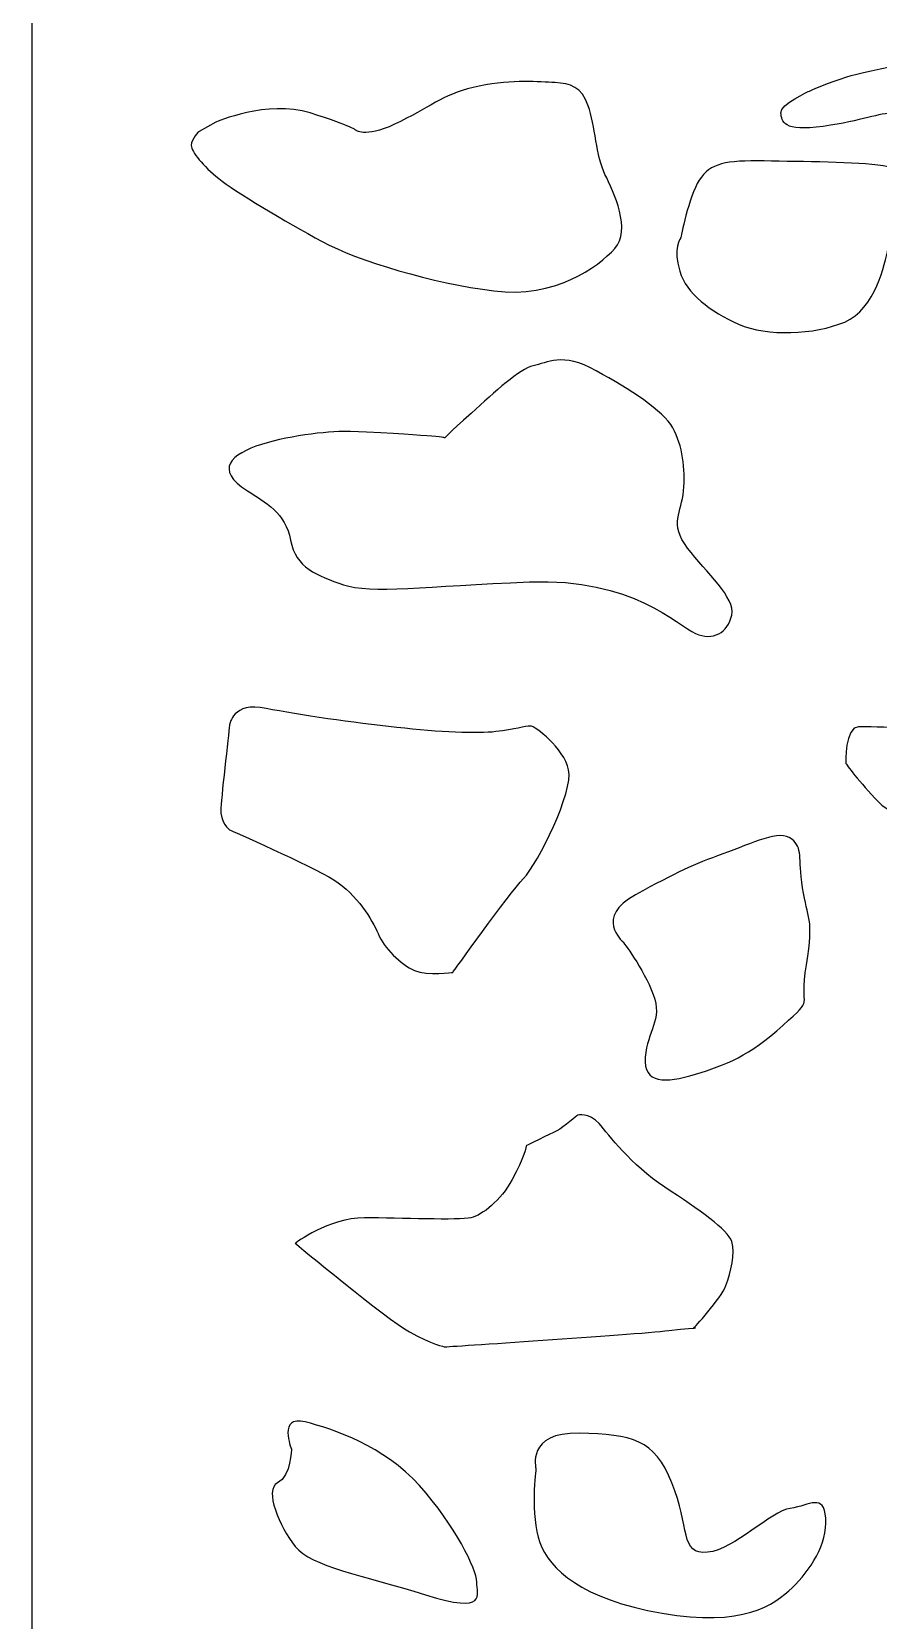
# Model space of a CAD drawing. Header units: centimetres. Extents: x -1.66 to 1.66, y -4.26 to 4.26.
# Drawn here: x -1.659 to -0.921, y 2.026 to 3.409 of the extents above; entities that cross this region are included whole.
import ezdxf

# ---------------------------------------------------------------- set-up
doc = ezdxf.new("R2010")
doc.units = ezdxf.units.CM
doc.header["$MEASUREMENT"] = 0
doc.layers.add('Layer 1', color=7, linetype='Continuous')

msp = doc.modelspace()

# ---------------------------------------------------------------- linework, layer by layer
at = {"layer": 'Layer 1', "color": 142}
for points, knots in [([(-1.65854, 4.26053), (-1.65854, 4.26053), (1.65855, 4.26053), (1.65855, 4.26053), (1.65855, 4.26053), (1.65855, 4.26053), (1.65855, -4.26054), (1.65855, -4.26054), (1.65855, -4.26054), (1.65855, -4.26054), (-1.65854, -4.26054), (-1.65854, -4.26054), (-1.65854, -4.26054), (-1.65854, -4.26054), (-1.65854, 4.26053), (-1.65854, 4.26053)], [0, 0, 0, 0, 0.2, 0.2, 0.2, 0.2, 0.4, 0.4, 0.4, 0.4, 0.6, 0.6, 0.6, 0.6, 1, 1, 1, 1]), ([(-0.98087, 3.35775), (-0.98087, 3.35775), (-1.00656, 3.34606), (-1.00571, 3.33868), (-1.00571, 3.33868), (-1.00485, 3.3313), (-1.004, 3.32207), (-0.96888, 3.32699), (-0.96888, 3.32699), (-0.93378, 3.33191), (-0.92093, 3.33868), (-0.90638, 3.33868), (-0.90638, 3.33868), (-0.89182, 3.33868), (-0.86185, 3.34299), (-0.83788, 3.31961), (-0.83788, 3.31961), (-0.8139, 3.29623), (-0.79421, 3.26055), (-0.74112, 3.24025), (-0.74112, 3.24025), (-0.68803, 3.21995), (-0.65207, 3.20518), (-0.62809, 3.20149), (-0.62809, 3.20149), (-0.60412, 3.1978), (-0.58271, 3.18981), (-0.5673, 3.21195), (-0.5673, 3.21195), (-0.55189, 3.2341), (-0.54504, 3.25809), (-0.55617, 3.28146), (-0.55617, 3.28146), (-0.5673, 3.30484), (-0.59299, 3.3233), (-0.59299, 3.3233), (-0.59299, 3.3233), (-0.59299, 3.3233), (-0.60754, 3.3313), (-0.61354, 3.31654), (-0.61354, 3.31654), (-0.61953, 3.30177), (-0.60155, 3.27224), (-0.62809, 3.27224), (-0.62809, 3.27224), (-0.65464, 3.27224), (-0.70601, 3.26424), (-0.71972, 3.29992), (-0.71972, 3.29992), (-0.73341, 3.3356), (-0.72914, 3.38236), (-0.72914, 3.38236), (-0.72914, 3.38236), (-0.72914, 3.38236), (-0.72143, 3.40574), (-0.79421, 3.39712), (-0.79421, 3.39712), (-0.86699, 3.38851), (-0.93036, 3.37559), (-0.94834, 3.37005), (-0.94834, 3.37005), (-0.96631, 3.36452), (-0.98087, 3.35775), (-0.98087, 3.35775)], [0, 0, 0, 0, 0.0588235, 0.0588235, 0.0588235, 0.0588235, 0.1176471, 0.1176471, 0.1176471, 0.1176471, 0.1764706, 0.1764706, 0.1764706, 0.1764706, 0.2352941, 0.2352941, 0.2352941, 0.2352941, 0.2941176, 0.2941176, 0.2941176, 0.2941176, 0.3529412, 0.3529412, 0.3529412, 0.3529412, 0.4117647, 0.4117647, 0.4117647, 0.4117647, 0.4705882, 0.4705882, 0.4705882, 0.4705882, 0.5294118, 0.5294118, 0.5294118, 0.5294118, 0.5882353, 0.5882353, 0.5882353, 0.5882353, 0.6470588, 0.6470588, 0.6470588, 0.6470588, 0.7058824, 0.7058824, 0.7058824, 0.7058824, 0.7647059, 0.7647059, 0.7647059, 0.7647059, 0.8235294, 0.8235294, 0.8235294, 0.8235294, 0.8823529, 0.8823529, 0.8823529, 0.8823529, 1, 1, 1, 1]), ([(-1.49806, 3.33068), (-1.49806, 3.33068), (-1.45353, 3.35037), (-1.41586, 3.33868), (-1.41586, 3.33868), (-1.37818, 3.32699), (-1.37561, 3.3233), (-1.37561, 3.3233), (-1.37561, 3.3233), (-1.37561, 3.3233), (-1.36619, 3.31654), (-1.33708, 3.3313), (-1.33708, 3.3313), (-1.30797, 3.34606), (-1.29855, 3.35591), (-1.26858, 3.36206), (-1.26858, 3.36206), (-1.23861, 3.36821), (-1.21635, 3.36575), (-1.20265, 3.36513), (-1.20265, 3.36513), (-1.18895, 3.36452), (-1.17953, 3.36144), (-1.17353, 3.34483), (-1.17353, 3.34483), (-1.16754, 3.32822), (-1.16668, 3.30054), (-1.15898, 3.28516), (-1.15898, 3.28516), (-1.15127, 3.26978), (-1.13586, 3.23656), (-1.15042, 3.22057), (-1.15042, 3.22057), (-1.16497, 3.20457), (-1.20265, 3.17688), (-1.25573, 3.18365), (-1.25573, 3.18365), (-1.30882, 3.19042), (-1.3739, 3.20949), (-1.40558, 3.22671), (-1.40558, 3.22671), (-1.43726, 3.24394), (-1.4818, 3.27038), (-1.49549, 3.28146), (-1.49549, 3.28146), (-1.50918, 3.29255), (-1.51955, 3.30462), (-1.51955, 3.31042), (-1.51955, 3.31042), (-1.51955, 3.31622), (-1.51274, 3.32264), (-1.51274, 3.32264), (-1.51274, 3.32264), (-1.51274, 3.32264), (-1.49806, 3.33068), (-1.49806, 3.33068)], [0, 0, 0, 0, 0.0666667, 0.0666667, 0.0666667, 0.0666667, 0.1333333, 0.1333333, 0.1333333, 0.1333333, 0.2, 0.2, 0.2, 0.2, 0.2666667, 0.2666667, 0.2666667, 0.2666667, 0.3333333, 0.3333333, 0.3333333, 0.3333333, 0.4, 0.4, 0.4, 0.4, 0.4666667, 0.4666667, 0.4666667, 0.4666667, 0.5333333, 0.5333333, 0.5333333, 0.5333333, 0.6, 0.6, 0.6, 0.6, 0.6666667, 0.6666667, 0.6666667, 0.6666667, 0.7333333, 0.7333333, 0.7333333, 0.7333333, 0.8, 0.8, 0.8, 0.8, 0.8666667, 0.8666667, 0.8666667, 0.8666667, 1, 1, 1, 1]), ([(-1.09304, 3.22979), (-1.09304, 3.22979), (-1.08619, 3.26547), (-1.07678, 3.28024), (-1.07678, 3.28024), (-1.06735, 3.295), (-1.05366, 3.29746), (-1.02026, 3.29685), (-1.02026, 3.29685), (-0.98687, 3.29623), (-0.93978, 3.29623), (-0.91665, 3.29254), (-0.91665, 3.29254), (-0.89353, 3.28885), (-0.86528, 3.27655), (-0.85243, 3.25686), (-0.85243, 3.25686), (-0.83959, 3.23717), (-0.82418, 3.22241), (-0.83617, 3.21749), (-0.83617, 3.21749), (-0.84816, 3.21257), (-0.85072, 3.21072), (-0.87042, 3.21933), (-0.87042, 3.21933), (-0.89011, 3.22795), (-0.9098, 3.23164), (-0.91238, 3.21995), (-0.91238, 3.21995), (-0.91494, 3.20826), (-0.92351, 3.16766), (-0.95005, 3.15658), (-0.95005, 3.15658), (-0.9766, 3.14551), (-1.01769, 3.14367), (-1.04252, 3.15474), (-1.04252, 3.15474), (-1.06735, 3.16581), (-1.08791, 3.18119), (-1.0939, 3.20088), (-1.0939, 3.20088), (-1.09989, 3.22057), (-1.09304, 3.22979), (-1.09304, 3.22979)], [0, 0, 0, 0, 0.0833333, 0.0833333, 0.0833333, 0.0833333, 0.1666667, 0.1666667, 0.1666667, 0.1666667, 0.25, 0.25, 0.25, 0.25, 0.3333333, 0.3333333, 0.3333333, 0.3333333, 0.4166667, 0.4166667, 0.4166667, 0.4166667, 0.5, 0.5, 0.5, 0.5, 0.5833333, 0.5833333, 0.5833333, 0.5833333, 0.6666667, 0.6666667, 0.6666667, 0.6666667, 0.75, 0.75, 0.75, 0.75, 0.8333333, 0.8333333, 0.8333333, 0.8333333, 1, 1, 1, 1]), ([(-1.38075, 3.06123), (-1.30112, 3.05754), (-1.29855, 3.05569), (-1.29855, 3.05569), (-1.29855, 3.05569), (-1.29855, 3.05569), (-1.29598, 3.05877), (-1.27543, 3.07723), (-1.27543, 3.07723), (-1.25488, 3.09568), (-1.23347, 3.11598), (-1.22148, 3.11844), (-1.22148, 3.11844), (-1.2095, 3.1209), (-1.19665, 3.13075), (-1.16668, 3.11414), (-1.16668, 3.11414), (-1.13671, 3.09753), (-1.10846, 3.07968), (-1.09989, 3.06431), (-1.09989, 3.06431), (-1.09133, 3.04893), (-1.08876, 3.02863), (-1.09048, 3.00955), (-1.09048, 3.00955), (-1.09219, 2.99048), (-1.10332, 2.98126), (-1.08705, 2.95972), (-1.08705, 2.95972), (-1.07078, 2.93819), (-1.04509, 2.91666), (-1.04852, 2.90128), (-1.04852, 2.90128), (-1.05194, 2.8859), (-1.06479, 2.87852), (-1.0802, 2.88529), (-1.0802, 2.88529), (-1.09561, 2.89206), (-1.135, 2.93389), (-1.22491, 2.9302), (-1.22491, 2.9302), (-1.31482, 2.9265), (-1.36362, 2.91974), (-1.38675, 2.92773), (-1.38675, 2.92773), (-1.40986, 2.93573), (-1.4287, 2.9425), (-1.43298, 2.96649), (-1.43298, 2.96649), (-1.43726, 2.99048), (-1.45524, 2.99971), (-1.47066, 3.00955), (-1.47066, 3.00955), (-1.5294, 3.04708), (-1.4093, 3.06255), (-1.38075, 3.06123)], [0, 0, 0, 0, 0.0666667, 0.0666667, 0.0666667, 0.0666667, 0.1333333, 0.1333333, 0.1333333, 0.1333333, 0.2, 0.2, 0.2, 0.2, 0.2666667, 0.2666667, 0.2666667, 0.2666667, 0.3333333, 0.3333333, 0.3333333, 0.3333333, 0.4, 0.4, 0.4, 0.4, 0.4666667, 0.4666667, 0.4666667, 0.4666667, 0.5333333, 0.5333333, 0.5333333, 0.5333333, 0.6, 0.6, 0.6, 0.6, 0.6666667, 0.6666667, 0.6666667, 0.6666667, 0.7333333, 0.7333333, 0.7333333, 0.7333333, 0.8, 0.8, 0.8, 0.8, 0.8666667, 0.8666667, 0.8666667, 0.8666667, 1, 1, 1, 1]), ([(-0.94919, 2.77209), (-0.94919, 2.77209), (-0.95005, 2.80408), (-0.93806, 2.80408), (-0.93806, 2.80408), (-0.92607, 2.80408), (-0.86784, 2.80285), (-0.85158, 2.79731), (-0.85158, 2.79731), (-0.83531, 2.79178), (-0.82332, 2.79916), (-0.8139, 2.81454), (-0.8139, 2.81454), (-0.80449, 2.82992), (-0.80705, 2.84653), (-0.76938, 2.85268), (-0.76938, 2.85268), (-0.7317, 2.85883), (-0.69916, 2.8533), (-0.69317, 2.8533), (-0.69317, 2.8533), (-0.68718, 2.8533), (-0.66234, 2.84838), (-0.64779, 2.84038), (-0.64779, 2.84038), (-0.63323, 2.83238), (-0.62638, 2.81393), (-0.63152, 2.80039), (-0.63152, 2.80039), (-0.63665, 2.78686), (-0.74283, 2.73026), (-0.75739, 2.72288), (-0.75739, 2.72288), (-0.77194, 2.71549), (-0.80705, 2.70319), (-0.83874, 2.70996), (-0.83874, 2.70996), (-0.87042, 2.71673), (-0.90467, 2.72226), (-0.92093, 2.73887), (-0.92093, 2.73887), (-0.93721, 2.75548), (-0.94919, 2.77209), (-0.94919, 2.77209)], [0, 0, 0, 0, 0.0833333, 0.0833333, 0.0833333, 0.0833333, 0.1666667, 0.1666667, 0.1666667, 0.1666667, 0.25, 0.25, 0.25, 0.25, 0.3333333, 0.3333333, 0.3333333, 0.3333333, 0.4166667, 0.4166667, 0.4166667, 0.4166667, 0.5, 0.5, 0.5, 0.5, 0.5833333, 0.5833333, 0.5833333, 0.5833333, 0.6666667, 0.6666667, 0.6666667, 0.6666667, 0.75, 0.75, 0.75, 0.75, 0.8333333, 0.8333333, 0.8333333, 0.8333333, 1, 1, 1, 1]), ([(-1.48607, 2.80593), (-1.48607, 2.80593), (-1.4835, 2.82623), (-1.45439, 2.82008), (-1.45439, 2.82008), (-1.42527, 2.81393), (-1.37818, 2.80777), (-1.34051, 2.80347), (-1.34051, 2.80347), (-1.30283, 2.79916), (-1.27029, 2.79793), (-1.25402, 2.79978), (-1.25402, 2.79978), (-1.23775, 2.80162), (-1.22833, 2.8047), (-1.22405, 2.8047), (-1.22405, 2.8047), (-1.21977, 2.8047), (-1.19494, 2.78563), (-1.19066, 2.76656), (-1.19066, 2.76656), (-1.18638, 2.74749), (-1.2172, 2.68535), (-1.23004, 2.67182), (-1.23004, 2.67182), (-1.24289, 2.65828), (-1.2917, 2.59), (-1.2917, 2.59), (-1.2917, 2.59), (-1.2917, 2.59), (-1.3131, 2.58692), (-1.32509, 2.59184), (-1.32509, 2.59184), (-1.33708, 2.59677), (-1.35164, 2.61153), (-1.35677, 2.62383), (-1.35677, 2.62383), (-1.36191, 2.63614), (-1.37475, 2.65767), (-1.39531, 2.67059), (-1.39531, 2.67059), (-1.41586, 2.6835), (-1.48607, 2.71426), (-1.48607, 2.71426), (-1.48607, 2.71426), (-1.48607, 2.71426), (-1.49463, 2.72042), (-1.49377, 2.73334), (-1.49377, 2.73334), (-1.49292, 2.74625), (-1.48607, 2.80593), (-1.48607, 2.80593)], [0, 0, 0, 0, 0.0714286, 0.0714286, 0.0714286, 0.0714286, 0.1428571, 0.1428571, 0.1428571, 0.1428571, 0.2142857, 0.2142857, 0.2142857, 0.2142857, 0.2857143, 0.2857143, 0.2857143, 0.2857143, 0.3571429, 0.3571429, 0.3571429, 0.3571429, 0.4285714, 0.4285714, 0.4285714, 0.4285714, 0.5, 0.5, 0.5, 0.5, 0.5714286, 0.5714286, 0.5714286, 0.5714286, 0.6428571, 0.6428571, 0.6428571, 0.6428571, 0.7142857, 0.7142857, 0.7142857, 0.7142857, 0.7857143, 0.7857143, 0.7857143, 0.7857143, 0.8571429, 0.8571429, 0.8571429, 0.8571429, 1, 1, 1, 1]), ([(-1.14356, 2.61707), (-1.14356, 2.61707), (-1.1684, 2.63798), (-1.13243, 2.65767), (-1.13243, 2.65767), (-1.09647, 2.67736), (-1.08191, 2.68412), (-1.05622, 2.69335), (-1.05622, 2.69335), (-1.03054, 2.70258), (-1.00656, 2.71488), (-0.99629, 2.70627), (-0.99629, 2.70627), (-0.98601, 2.69766), (-0.99115, 2.6915), (-0.98687, 2.66382), (-0.98687, 2.66382), (-0.98259, 2.63614), (-0.9766, 2.6386), (-0.98345, 2.59677), (-0.98345, 2.59677), (-0.99029, 2.55493), (-0.97488, 2.57031), (-1.004, 2.54386), (-1.004, 2.54386), (-1.03311, 2.51741), (-1.05366, 2.50941), (-1.0802, 2.50141), (-1.0802, 2.50141), (-1.10675, 2.49341), (-1.12558, 2.4928), (-1.12387, 2.51618), (-1.12387, 2.51618), (-1.12216, 2.53955), (-1.10846, 2.54817), (-1.11702, 2.57092), (-1.11702, 2.57092), (-1.12558, 2.59369), (-1.14356, 2.61707), (-1.14356, 2.61707)], [0, 0, 0, 0, 0.0909091, 0.0909091, 0.0909091, 0.0909091, 0.1818182, 0.1818182, 0.1818182, 0.1818182, 0.2727273, 0.2727273, 0.2727273, 0.2727273, 0.3636364, 0.3636364, 0.3636364, 0.3636364, 0.4545455, 0.4545455, 0.4545455, 0.4545455, 0.5454545, 0.5454545, 0.5454545, 0.5454545, 0.6363636, 0.6363636, 0.6363636, 0.6363636, 0.7272727, 0.7272727, 0.7272727, 0.7272727, 0.8181818, 0.8181818, 0.8181818, 0.8181818, 1, 1, 1, 1]), ([(-1.42884, 2.35413), (-1.42884, 2.35413), (-1.39963, 2.37635), (-1.36869, 2.37635), (-1.36869, 2.37635), (-1.33776, 2.37635), (-1.28621, 2.37388), (-1.2759, 2.37635), (-1.2759, 2.37635), (-1.26559, 2.37882), (-1.25012, 2.39116), (-1.23981, 2.40968), (-1.23981, 2.40968), (-1.2295, 2.4282), (-1.22748, 2.43928), (-1.22748, 2.43928), (-1.22748, 2.43928), (-1.22748, 2.43928), (-1.20692, 2.44912), (-1.20093, 2.45219), (-1.20093, 2.45219), (-1.19494, 2.45527), (-1.18295, 2.46573), (-1.18295, 2.46573), (-1.18295, 2.46573), (-1.18295, 2.46573), (-1.17268, 2.46819), (-1.16411, 2.45835), (-1.16411, 2.45835), (-1.15555, 2.4485), (-1.13671, 2.42267), (-1.10675, 2.40298), (-1.10675, 2.40298), (-1.07678, 2.3833), (-1.05194, 2.36607), (-1.04852, 2.35561), (-1.04852, 2.35561), (-1.04509, 2.34515), (-1.04938, 2.32916), (-1.05366, 2.31747), (-1.05366, 2.31747), (-1.05794, 2.30578), (-1.08191, 2.27994), (-1.08191, 2.27994), (-1.08191, 2.27994), (-1.08191, 2.27994), (-1.07078, 2.28179), (-1.10332, 2.2781), (-1.10332, 2.2781), (-1.13586, 2.27441), (-1.29855, 2.26395), (-1.29855, 2.26395), (-1.29855, 2.26395), (-1.29855, 2.26395), (-1.30968, 2.2658), (-1.32937, 2.27687), (-1.32937, 2.27687), (-1.34907, 2.28794), (-1.42884, 2.35413), (-1.42884, 2.35413)], [0, 0, 0, 0, 0.0625, 0.0625, 0.0625, 0.0625, 0.125, 0.125, 0.125, 0.125, 0.1875, 0.1875, 0.1875, 0.1875, 0.25, 0.25, 0.25, 0.25, 0.3125, 0.3125, 0.3125, 0.3125, 0.375, 0.375, 0.375, 0.375, 0.4375, 0.4375, 0.4375, 0.4375, 0.5, 0.5, 0.5, 0.5, 0.5625, 0.5625, 0.5625, 0.5625, 0.625, 0.625, 0.625, 0.625, 0.6875, 0.6875, 0.6875, 0.6875, 0.75, 0.75, 0.75, 0.75, 0.8125, 0.8125, 0.8125, 0.8125, 0.875, 0.875, 0.875, 0.875, 1, 1, 1, 1]), ([(-1.43228, 2.1751), (-1.43228, 2.1751), (-1.44431, 2.20474), (-1.42025, 2.19857), (-1.42025, 2.19857), (-1.39619, 2.19239), (-1.35151, 2.17758), (-1.32058, 2.14301), (-1.32058, 2.14301), (-1.28964, 2.10844), (-1.27075, 2.07016), (-1.27075, 2.05905), (-1.27075, 2.05905), (-1.27075, 2.04794), (-1.26044, 2.03066), (-1.31542, 2.04794), (-1.31542, 2.04794), (-1.37041, 2.06523), (-1.4151, 2.07264), (-1.42884, 2.08992), (-1.42884, 2.08992), (-1.44259, 2.1072), (-1.45634, 2.1393), (-1.44431, 2.14548), (-1.44431, 2.14548), (-1.43228, 2.15165), (-1.43228, 2.1751), (-1.43228, 2.1751)], [0, 0, 0, 0, 0.125, 0.125, 0.125, 0.125, 0.25, 0.25, 0.25, 0.25, 0.375, 0.375, 0.375, 0.375, 0.5, 0.5, 0.5, 0.5, 0.625, 0.625, 0.625, 0.625, 0.75, 0.75, 0.75, 0.75, 1, 1, 1, 1]), ([(-1.21919, 2.15782), (-1.21919, 2.15782), (-1.22778, 2.18992), (-1.18139, 2.18869), (-1.18139, 2.18869), (-1.13499, 2.18745), (-1.11609, 2.18375), (-1.10062, 2.14548), (-1.10062, 2.14548), (-1.08516, 2.1072), (-1.09375, 2.08251), (-1.06969, 2.08498), (-1.06969, 2.08498), (-1.04563, 2.08745), (-1.0147, 2.12078), (-0.99752, 2.12325), (-0.99752, 2.12325), (-0.98033, 2.12572), (-0.9683, 2.13684), (-0.96658, 2.11461), (-0.96658, 2.11461), (-0.96486, 2.09239), (-0.98033, 2.06893), (-0.9958, 2.05411), (-0.9958, 2.05411), (-1.01126, 2.0393), (-1.03876, 2.01954), (-1.10921, 2.03189), (-1.10921, 2.03189), (-1.17967, 2.04424), (-1.20716, 2.07016), (-1.21576, 2.09362), (-1.21576, 2.09362), (-1.22435, 2.11708), (-1.21919, 2.15782), (-1.21919, 2.15782)], [0, 0, 0, 0, 0.1, 0.1, 0.1, 0.1, 0.2, 0.2, 0.2, 0.2, 0.3, 0.3, 0.3, 0.3, 0.4, 0.4, 0.4, 0.4, 0.5, 0.5, 0.5, 0.5, 0.6, 0.6, 0.6, 0.6, 0.7, 0.7, 0.7, 0.7, 0.8, 0.8, 0.8, 0.8, 1, 1, 1, 1])]:
    msp.add_open_spline(points, degree=3, knots=knots, dxfattribs=at)

doc.saveas('drawing.dxf')
